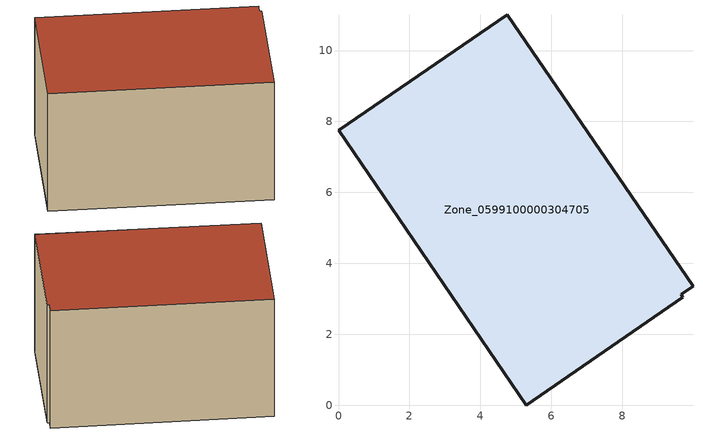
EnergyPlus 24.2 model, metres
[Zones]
Zone_0599100000304705
 floor ground (C_G): 9.99,3.35 9.66,3.12 9.71,3.04 5.29,0 0,7.75 4.75,11.01 z0
 wall outside (C_F): 9.99,3.35 4.75,11.01 0,7.75 5.29,0 9.71,3.04 9.66,3.12 9.99,3.35 z0:5.79
 roof outside (C_R): 9.66,3.12 9.99,3.35 4.75,11.01 0,7.75 5.29,0 9.71,3.04 z5.79
[BUILDING]
Pand.0599100000304705: North Axis=0; Terrain=City; Loads Convergence Tolerance Value=0.04; Temperature Convergence Tolerance Value=0.4; Solar Distribution=FullExterior; Maximum Number of Warmup Days=25; Minimum Number of Warmup Days=1
[Site:Location]
Rotterdam.The.Hague.AP_ZH_NLD Design_Conditions: Latitude=51.96; Longitude=4.45; Time Zone=1; Elevation=-4.5
[SITE:GROUNDTEMPERATURE:BUILDINGSURFACE]
18, 18, 18, 18, 18, 18, 18, 18, 18, 18, 18, 18
[MATERIAL] Thermal Absorptance=0.9; Solar Absorptance=0.7; Visible Absorptance=0.7
Name | Roughness | Thickness | Conductivity | Density | Specific Heat
G.TI.1946-1964 | MediumSmooth | 0.15 | 1 | 540 | 1210
F.TI.1946-1964 | Rough | 0.3 | 0.857143 | 1920 | 840
R.TI.1946-1964 | MediumRough | 0.2 | 0.277778 | 1500 | 1000
[CONSTRUCTION]
C_G: G.TI.1946-1964
C_F: F.TI.1946-1964
C_R: R.TI.1946-1964
[ZONE]
Zone_0599100000304705: Type=1; Multiplier=1; Ceiling Height=Autocalculate; Volume=Autocalculate; Floor Area=autocalculate; Part of Total Floor Area=Yes
[ZONEINFILTRATION:DESIGNFLOWRATE]
Infil_Zone_0599100000304705: Zone or ZoneList or Space or SpaceList=Zone_0599100000304705; Schedule=AlwaysOn; Design Flow Rate Calculation Method=Flow/Area; Flow Rate per Floor Area=0.003; Constant Term Coefficient=1; Temperature Term Coefficient=0; Velocity Term Coefficient=0; Velocity Squared Term Coefficient=0
[HVACTEMPLATE:ZONE:IDEALLOADSAIRSYSTEM]
Zone_0599100000304705: Maximum Heating Supply Air Temperature=50; Minimum Cooling Supply Air Temperature=13; Maximum Heating Supply Air Humidity Ratio=0.0156; Minimum Cooling Supply Air Humidity Ratio=0.0077; Heating Limit=NoLimit; Cooling Limit=NoLimit; Dehumidification Control Type=ConstantSensibleHeatRatio; Cooling Sensible Heat Ratio=0.7; Dehumidification Setpoint=60; Humidification Control Type=None; Humidification Setpoint=30; Outdoor Air Method=None; Outdoor Air Flow Rate per Person=0.00944; Outdoor Air Flow Rate per Zone Floor Area=0; Outdoor Air Flow Rate per Zone=0; Demand Controlled Ventilation Type=None; Outdoor Air Economizer Type=NoEconomizer; Heat Recovery Type=None; Sensible Heat Recovery Effectiveness=0.7; Latent Heat Recovery Effectiveness=0.65
[ZONECONTROL:THERMOSTAT]
ThermostatControl_Zone_0599100000304705: Zone or ZoneList=Zone_0599100000304705; Control Type Schedule=DualSetpointControlType; Control 1=Thermostat_Zone_0599100000304705; Temperature Difference Between Cutout And Setpoint=0
[THERMOSTATSETPOINT:DUALSETPOINT]
Thermostat_Zone_0599100000304705: Heating Setpoint Temperature Schedule=HeatingSetpoint_Zone_0599100000304705; Cooling Setpoint Temperature Schedule=CoolingSetpoint_Zone_0599100000304705
[SCHEDULE:COMPACT]
HeatingSetpoint_Zone_0599100000304705: Through: 12/31, For: AllDays, Until: 24:00, 21
CoolingSetpoint_Zone_0599100000304705: Through: 12/31, For: AllDays, Until: 24:00, 24
DualSetpointControlType: Through: 12/31, For: AllDays, Until: 24:00, 4
AlwaysOn: Through: 12/31, For: AllDays, Until: 24:00, 1
